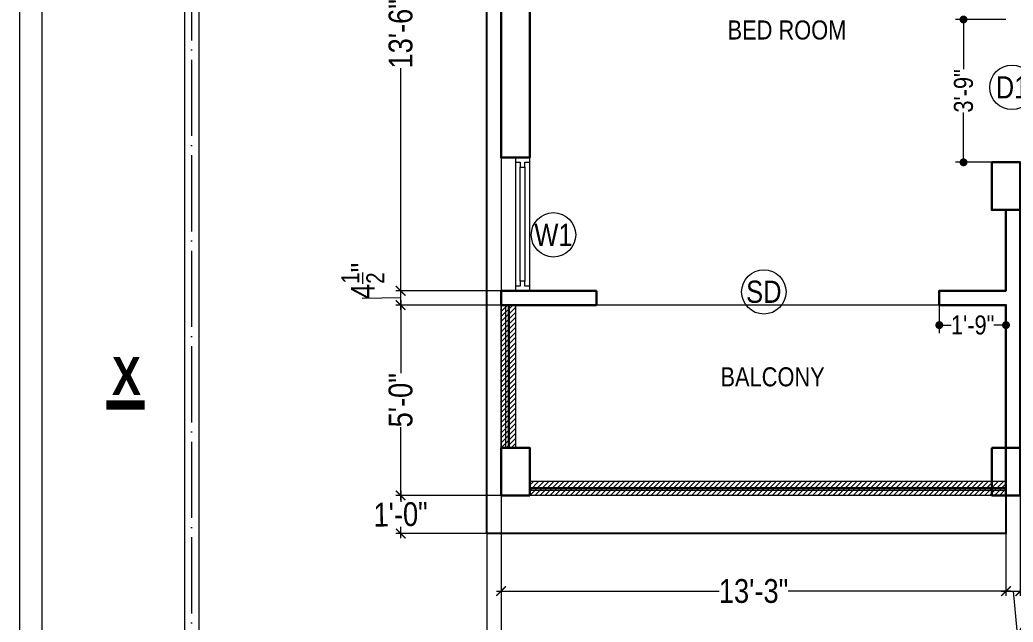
# Model space of a CAD drawing. Header units: millimetres. Extents: x 56222 to 3066687, y -650199 to -121287.
# Drawn here: x 152781.6 to 153094.4, y -173447.5 to -173257.7 of the extents above; entities that cross this region are included whole.
import ezdxf

# ---------------------------------------------------------------- set-up
doc = ezdxf.new("R2010")
doc.units = ezdxf.units.MM
doc.header["$MEASUREMENT"] = 0
doc.header["$PDMODE"] = 35
doc.linetypes.add('ACAD_ISO02W100', pattern=[15, 12, -3])
doc.linetypes.add('ACAD_ISO04W100', pattern=[30, 24, -3, 0, -3])
doc.layers.get('Defpoints').update_dxf_attribs({"color": 220})
for name, color, linetype, lineweight in [('COLUMN', 1, 'Continuous', 30), ('ELEVATION', 250, 'Continuous', 9), ('FIRST FLOOR', 7, 'Continuous', 9), ('FIRST FLOOR ( DIM )', 250, 'Continuous', 9), ('FIRST FLOOR ( DW_RAIL )', 7, 'Continuous', 9), ('FIRST FLOOR ( TEXT )', 7, 'Continuous', 9), ('FIRST FLOOR_( D - W & RAILING )', 251, 'Continuous', 9), ('FIRST FLOOR_( PLine )_', 251, 'Continuous', 30), ('GROUND FLOOR', 7, 'Continuous', 9), ('SECTION', 7, 'Continuous', 9), ('X_SHEET', 7, 'Continuous', 9)]:
    doc.layers.add(name, color=color, linetype=linetype, lineweight=lineweight)
doc.layers.add('XX~SLAB ( PLINE )', color=251, linetype='Continuous', plot=False)
doc.styles.add('Cn BT~6', font='swissc.ttf', dxfattribs={"height": 6})
doc.styles.add("Cn_BT_0'-0", font='swissc.ttf')
doc.styles.add('Cn_BT_7', font='swissc.ttf', dxfattribs={"height": 7})
doc.styles.add('Cn_BT_7½', font='swissc.ttf', dxfattribs={"height": 7.5})
doc.styles.add('KATHA', font='swissc.ttf')
doc.dimstyles.new('Cn BT~6', dxfattribs={"dimtxt": 0.18, "dimasz": 2.5, "dimexe": 2.5, "dimexo": 0, "dimgap": 0.09, "dimtad": 0, "dimdec": 3, "dimzin": 3, "dimdsep": 46, "dimlunit": 4, "dimtxsty": 'Cn BT~6', "dimblk": 'DOT', "dimcen": 0.09, "dimdle": 2, "dimclrd": 250, "dimclre": 250, "dimclrt": 5, "dimadec": 0, "dimazin": 0, "dimtfac": 0.75, "dimtdec": 3, "dimtofl": 0, "dimtmove": 0, "dimatfit": 3, "dimfxl": 1, "dimtolj": 1, "dimtzin": 0, "dimlwd": 15, "dimlwe": 15, "dimarcsym": 0})
doc.dimstyles.new('Cn_BT_7½', dxfattribs={"dimtxt": 9, "dimasz": 3, "dimexe": 1.5, "dimexo": 0, "dimgap": 0.09, "dimtad": 0, "dimdec": 3, "dimzin": 3, "dimdsep": 46, "dimlunit": 4, "dimtxsty": 'Cn_BT_7½', "dimblk": 'ARCHTICK', "dimcen": 0.09, "dimdle": 1.5, "dimclrd": 251, "dimclre": 251, "dimclrt": 14, "dimadec": 0, "dimazin": 0, "dimtfac": 0.75, "dimtdec": 3, "dimtofl": 0, "dimtmove": 0, "dimatfit": 3, "dimfxl": 0, "dimtolj": 1, "dimtzin": 0, "dimlwd": 15, "dimlwe": 15, "dimarcsym": 0})

# ---------------------------------------------------------------- blocks, each defined once
blk = doc.blocks.new('_ArchTick')
at = {"color": 0, "linetype": 'ByBlock', "const_width": 0.15}
blk.add_lwpolyline([(-0.5, -0.5), (0.5, 0.5)], dxfattribs=at)
blk = doc.blocks.new('*D104')
at = {"layer": 'Defpoints', "color": 0, "lineweight": 0, "transparency": 16777216}
for p in [(152933.16, -173407.61), (153092.16, -173407.61), (153092.16, -173437.78)]:
    blk.add_point(p, dxfattribs=at)
at = {"layer": 'FIRST FLOOR ( DIM )', "color": 251, "lineweight": 15, "transparency": 16777216}
for p, q in [((152933.16, -173407.61), (152933.16, -173439.28)), ((153092.16, -173407.61), (153092.16, -173439.28)), ((152931.66, -173437.78), (153001.8, -173437.78)), ((153093.66, -173437.78), (153023.52, -173437.78))]:
    blk.add_line(p, q, dxfattribs=at)
at = {"layer": 'FIRST FLOOR ( DIM )', "color": 251, "lineweight": 15, "transparency": 16777216, "xscale": 3, "yscale": 3, "zscale": 3, "rotation": 180}
blk.add_blockref('_ArchTick', (152933.16, -173437.78), dxfattribs=at)
at = {"layer": 'FIRST FLOOR ( DIM )', "color": 251, "lineweight": 15, "transparency": 16777216, "xscale": 3, "yscale": 3, "zscale": 3}
blk.add_blockref('_ArchTick', (153092.16, -173437.78), dxfattribs=at)
at = {"layer": 'FIRST FLOOR ( DIM )', "color": 14, "transparency": 16777216, "insert": (153012.66, -173437.78), "char_height": 7.5, "attachment_point": 5, "style": 'Cn_BT_7½'}
blk.add_mtext('\\A1;13\'-3"', dxfattribs=at)
blk = doc.blocks.new('*D103')
at = {"layer": 'Defpoints', "color": 0, "lineweight": 0, "transparency": 16777216}
for p in [(153092.16, -173407.61), (153096.66, -173407.61), (153096.66, -173437.78)]:
    blk.add_point(p, dxfattribs=at)
at = {"layer": 'FIRST FLOOR ( DIM )', "color": 251, "lineweight": 15, "transparency": 16777216}
for p, q in [((153092.16, -173407.61), (153092.16, -173439.28)), ((153096.66, -173407.61), (153096.66, -173439.28)), ((153090.66, -173437.78), (153098.16, -173437.78)), ((153094.41, -173437.78), (153095.56, -173450.14)), ((153095.56, -173450.14), (153095.74, -173450.14))]:
    blk.add_line(p, q, dxfattribs=at)
at = {"layer": 'FIRST FLOOR ( DIM )', "color": 251, "lineweight": 15, "transparency": 16777216, "xscale": 3, "yscale": 3, "zscale": 3, "rotation": 180}
blk.add_blockref('_ArchTick', (153092.16, -173437.78), dxfattribs=at)
at = {"layer": 'FIRST FLOOR ( DIM )', "color": 251, "lineweight": 15, "transparency": 16777216, "xscale": 3, "yscale": 3, "zscale": 3}
blk.add_blockref('_ArchTick', (153096.66, -173437.78), dxfattribs=at)
at = {"layer": 'FIRST FLOOR ( DIM )', "color": 14, "transparency": 16777216, "insert": (153101.11, -173450.14), "char_height": 7.5, "attachment_point": 5, "style": 'Cn_BT_7½'}
blk.add_mtext('\\A1;4{\\H0.75x;\\S1/2;}"', dxfattribs=at)
blk = doc.blocks.new('*D98')
at = {"layer": 'Defpoints', "color": 0, "lineweight": 0, "transparency": 16777216}
for p in [(152901.52, -173347.61), (152933.16, -173347.61), (152933.16, -173407.61)]:
    blk.add_point(p, dxfattribs=at)
at = {"layer": 'FIRST FLOOR ( DIM )', "color": 251, "lineweight": 15, "transparency": 16777216}
for p, q in [((152933.16, -173347.61), (152900.02, -173347.61)), ((152901.52, -173346.11), (152901.52, -173369.07)), ((152901.52, -173409.11), (152901.52, -173386.14)), ((152933.16, -173407.61), (152900.02, -173407.61))]:
    blk.add_line(p, q, dxfattribs=at)
at = {"layer": 'FIRST FLOOR ( DIM )', "color": 251, "lineweight": 15, "transparency": 16777216, "xscale": 3, "yscale": 3, "zscale": 3}
for p, rotation in [((152901.52, -173347.61), 90), ((152901.52, -173407.61), 270)]:
    blk.add_blockref('_ArchTick', p, dxfattribs=dict(at, rotation=rotation))
at = {"layer": 'FIRST FLOOR ( DIM )', "color": 14, "transparency": 16777216, "insert": (152901.52, -173377.61), "char_height": 7.5, "attachment_point": 5, "rotation": 90, "style": 'Cn_BT_7½'}
blk.add_mtext('\\A1;5\'-0"', dxfattribs=at)
blk = doc.blocks.new('*D97')
at = {"layer": 'Defpoints', "color": 0, "lineweight": 0, "transparency": 16777216}
for p in [(152942.16, -173181.11), (152901.52, -173343.11), (152933.16, -173343.11)]:
    blk.add_point(p, dxfattribs=at)
at = {"layer": 'FIRST FLOOR ( DIM )', "color": 251, "lineweight": 15, "transparency": 16777216}
for p, q in [((152901.52, -173179.61), (152901.52, -173251.24)), ((152942.16, -173181.11), (152900.02, -173181.11)), ((152901.52, -173344.61), (152901.52, -173272.97)), ((152933.16, -173343.11), (152900.02, -173343.11))]:
    blk.add_line(p, q, dxfattribs=at)
at = {"layer": 'FIRST FLOOR ( DIM )', "color": 251, "lineweight": 15, "transparency": 16777216, "xscale": 3, "yscale": 3, "zscale": 3}
for p, rotation in [((152901.52, -173181.11), 90), ((152901.52, -173343.11), 270)]:
    blk.add_blockref('_ArchTick', p, dxfattribs=dict(at, rotation=rotation))
at = {"layer": 'FIRST FLOOR ( DIM )', "color": 14, "transparency": 16777216, "insert": (152901.52, -173262.11), "char_height": 7.5, "attachment_point": 5, "rotation": 90, "style": 'Cn_BT_7½'}
blk.add_mtext('\\A1;13\'-6"', dxfattribs=at)
blk = doc.blocks.new('_Dot')
at = {"color": 0, "linetype": 'ByBlock', "lineweight": -2}
blk.add_line((-0.5, 0), (-1, 0), dxfattribs=at)
at = {"color": 0, "linetype": 'ByBlock', "const_width": 0.5}
blk.add_lwpolyline([(-0.25, 0, 1), (0.25, 0, 1)], format="xyb", close=True, dxfattribs=at)
blk = doc.blocks.new('*D93')
at = {"layer": 'Defpoints', "color": 0, "lineweight": 0, "transparency": 16777216}
for p in [(153071.16, -173347.61), (153092.16, -173347.61), (153092.16, -173353.92)]:
    blk.add_point(p, dxfattribs=at)
at = {"layer": 'ELEVATION', "color": 250, "lineweight": 15, "transparency": 16777216}
for p, q in [((153071.16, -173347.61), (153071.16, -173356.42)), ((153092.16, -173347.61), (153092.16, -173356.42)), ((153073.66, -173353.92), (153074.94, -173353.92)), ((153089.66, -173353.92), (153088.38, -173353.92))]:
    blk.add_line(p, q, dxfattribs=at)
at = {"layer": 'ELEVATION', "color": 250, "lineweight": 15, "transparency": 16777216, "xscale": 2.5, "yscale": 2.5, "zscale": 2.5, "rotation": 180}
blk.add_blockref('_Dot', (153071.16, -173353.92), dxfattribs=at)
at = {"layer": 'ELEVATION', "color": 250, "lineweight": 15, "transparency": 16777216, "xscale": 2.5, "yscale": 2.5, "zscale": 2.5}
blk.add_blockref('_Dot', (153092.16, -173353.92), dxfattribs=at)
at = {"layer": 'ELEVATION', "color": 5, "transparency": 16777216, "insert": (153081.66, -173353.92), "char_height": 6, "attachment_point": 5, "style": 'Cn BT~6'}
blk.add_mtext('\\A1;1\'-9"', dxfattribs=at)
blk = doc.blocks.new('*D92')
at = {"layer": 'Defpoints', "color": 0, "lineweight": 0, "transparency": 16777216}
for p in [(152901.52, -173343.11), (152933.16, -173343.11), (152933.16, -173347.61)]:
    blk.add_point(p, dxfattribs=at)
at = {"layer": 'FIRST FLOOR ( DIM )', "color": 251, "lineweight": 15, "transparency": 16777216}
for p, q in [((152901.52, -173349.11), (152901.52, -173341.61)), ((152889.57, -173345.52), (152889.57, -173345.34)), ((152901.52, -173345.36), (152889.57, -173345.52)), ((152933.16, -173343.11), (152900.02, -173343.11)), ((152933.16, -173347.61), (152900.02, -173347.61))]:
    blk.add_line(p, q, dxfattribs=at)
at = {"layer": 'FIRST FLOOR ( DIM )', "color": 251, "lineweight": 15, "transparency": 16777216, "xscale": 3, "yscale": 3, "zscale": 3}
for p, rotation in [((152901.52, -173343.11), 90), ((152901.52, -173347.61), 270)]:
    blk.add_blockref('_ArchTick', p, dxfattribs=dict(at, rotation=rotation))
at = {"layer": 'FIRST FLOOR ( DIM )', "color": 14, "transparency": 16777216, "insert": (152889.57, -173339.97), "char_height": 7.5, "attachment_point": 5, "rotation": 90, "style": 'Cn_BT_7½'}
blk.add_mtext('\\A1;4{\\H0.75x;\\S1/2;}"', dxfattribs=at)
blk = doc.blocks.new('*D79')
at = {"layer": 'Defpoints', "color": 0, "lineweight": 0, "transparency": 16777216}
for p in [(152933.16, -173407.61), (152901.52, -173419.61), (152928.66, -173419.61)]:
    blk.add_point(p, dxfattribs=at)
at = {"layer": 'FIRST FLOOR ( DIM )', "color": 251, "lineweight": 15, "transparency": 16777216}
for p, q in [((152933.16, -173407.61), (152900.02, -173407.61)), ((152901.52, -173406.11), (152901.52, -173409.66)), ((152901.52, -173421.11), (152901.52, -173417.55)), ((152928.66, -173419.61), (152900.02, -173419.61))]:
    blk.add_line(p, q, dxfattribs=at)
at = {"layer": 'FIRST FLOOR ( DIM )', "color": 251, "lineweight": 15, "transparency": 16777216, "xscale": 3, "yscale": 3, "zscale": 3}
for p, rotation in [((152901.52, -173407.61), 90), ((152901.52, -173419.61), 270)]:
    blk.add_blockref('_ArchTick', p, dxfattribs=dict(at, rotation=rotation))
at = {"layer": 'FIRST FLOOR ( DIM )', "color": 14, "transparency": 16777216, "insert": (152901.52, -173413.61), "char_height": 7.5, "attachment_point": 5, "rotation": 1, "style": 'Cn_BT_7½'}
blk.add_mtext('\\A1;1\'-0"', dxfattribs=at)
blk = doc.blocks.new('*D78')
at = {"layer": 'Defpoints', "color": 0, "lineweight": 0, "transparency": 16777216}
for p in [(152933.16, -173407.61), (152928.66, -173419.61), (152928.66, -173464.26)]:
    blk.add_point(p, dxfattribs=at)
at = {"layer": 'FIRST FLOOR ( DIM )', "color": 251, "lineweight": 15, "transparency": 16777216}
for p, q in [((152933.16, -173407.61), (152933.16, -173465.76)), ((152928.66, -173419.61), (152928.66, -173465.76)), ((152923.37, -173464.26), (152928.66, -173464.26)), ((152934.66, -173464.26), (152927.16, -173464.26))]:
    blk.add_line(p, q, dxfattribs=at)
at = {"layer": 'FIRST FLOOR ( DIM )', "color": 251, "lineweight": 15, "transparency": 16777216, "xscale": 3, "yscale": 3, "zscale": 3, "rotation": 180}
blk.add_blockref('_ArchTick', (152928.66, -173464.26), dxfattribs=at)
at = {"layer": 'FIRST FLOOR ( DIM )', "color": 251, "lineweight": 15, "transparency": 16777216, "xscale": 3, "yscale": 3, "zscale": 3}
blk.add_blockref('_ArchTick', (152933.16, -173464.26), dxfattribs=at)
at = {"layer": 'FIRST FLOOR ( DIM )', "color": 14, "transparency": 16777216, "insert": (152918, -173464.26), "char_height": 7.5, "attachment_point": 5, "style": 'Cn_BT_7½'}
blk.add_mtext('\\A1;4{\\H0.75x;\\S1/2;}"', dxfattribs=at)
blk = doc.blocks.new('*D77')
at = {"layer": 'Defpoints', "color": 0, "lineweight": 0, "transparency": 16777216}
for p in [(152933.16, -173419.61), (153333.66, -173419.61), (153333.66, -173464.26)]:
    blk.add_point(p, dxfattribs=at)
at = {"layer": 'FIRST FLOOR ( DIM )', "color": 251, "lineweight": 15, "transparency": 16777216}
for p, q in [((152933.16, -173419.61), (152933.16, -173465.76)), ((153333.66, -173419.61), (153333.66, -173465.76)), ((152931.66, -173464.26), (153120.7, -173464.26)), ((153335.16, -173464.26), (153146.12, -173464.26))]:
    blk.add_line(p, q, dxfattribs=at)
at = {"layer": 'FIRST FLOOR ( DIM )', "color": 251, "lineweight": 15, "transparency": 16777216, "xscale": 3, "yscale": 3, "zscale": 3, "rotation": 180}
blk.add_blockref('_ArchTick', (152933.16, -173464.26), dxfattribs=at)
at = {"layer": 'FIRST FLOOR ( DIM )', "color": 251, "lineweight": 15, "transparency": 16777216, "xscale": 3, "yscale": 3, "zscale": 3}
blk.add_blockref('_ArchTick', (153333.66, -173464.26), dxfattribs=at)
at = {"layer": 'FIRST FLOOR ( DIM )', "color": 14, "transparency": 16777216, "insert": (153133.41, -173464.26), "char_height": 7.5, "attachment_point": 5, "style": 'Cn_BT_7½'}
blk.add_mtext('\\A1;33\'-4{\\H0.75x;\\S1/2;}"', dxfattribs=at)
blk = doc.blocks.new('*D72')
at = {"layer": 'Defpoints', "color": 0, "lineweight": 0, "transparency": 16777216}
for p in [(153092.16, -173257.61), (153078.79, -173302.61), (153092.16, -173302.61)]:
    blk.add_point(p, dxfattribs=at)
at = {"layer": 'ELEVATION', "color": 250, "lineweight": 15, "transparency": 16777216}
for p, q in [((153092.16, -173257.61), (153076.29, -173257.61)), ((153078.79, -173260.11), (153078.79, -173273.25)), ((153078.79, -173300.11), (153078.79, -173286.96)), ((153092.16, -173302.61), (153076.29, -173302.61))]:
    blk.add_line(p, q, dxfattribs=at)
at = {"layer": 'ELEVATION', "color": 250, "lineweight": 15, "transparency": 16777216, "xscale": 2.5, "yscale": 2.5, "zscale": 2.5}
for p, rotation in [((153078.79, -173257.61), 90), ((153078.79, -173302.61), 270)]:
    blk.add_blockref('_Dot', p, dxfattribs=dict(at, rotation=rotation))
at = {"layer": 'ELEVATION', "color": 5, "transparency": 16777216, "insert": (153078.79, -173280.11), "char_height": 6, "attachment_point": 5, "rotation": 90, "style": 'Cn BT~6'}
blk.add_mtext('\\A1;3\'-9"', dxfattribs=at)

msp = doc.modelspace()

# ---------------------------------------------------------------- hatches: boundary and pattern name
at = {"layer": 'FIRST FLOOR'}
h = msp.add_hatch(dxfattribs=at)
h.set_pattern_fill('ANSI31', color=251, scale=9, style=0)
h.set_pattern_definition([(45, (152933.1631, -173392.605), (-0.795495, 0.795495), [])])
h.paths.add_polyline_path([(152937.6631, -173392.605), (152933.1631, -173392.605), (152933.1631, -173347.605), (152937.6631, -173347.605)])
h = msp.add_hatch(dxfattribs=at)
h.set_pattern_fill('ANSI31', color=251, scale=9, style=0)
h.set_pattern_definition([(45, (152942.1631, -173407.605), (-0.795495, 0.795495), [])])
h.paths.add_polyline_path([(152942.1631, -173403.105), (153092.1631, -173403.105), (153092.1631, -173407.605), (152942.1631, -173407.605)])

# ---------------------------------------------------------------- linework, layer by layer
at = {"layer": 'COLUMN'}
for points in [[(153087.6631, -173302.605), (153096.6631, -173302.605), (153096.6631, -173317.605), (153087.6631, -173317.605)], [(152933.1631, -173392.605), (152942.1631, -173392.605), (152942.1631, -173407.605), (152933.1631, -173407.605)], [(153087.6631, -173392.605), (153096.6631, -173392.605), (153096.6631, -173407.605), (153087.6631, -173407.605)]]:
    msp.add_lwpolyline(points, close=True, dxfattribs=at)
at = {"layer": 'FIRST FLOOR'}
for p, q in [((152933.1631, -173097.105), (152933.1631, -173407.605)), ((152942.1631, -173343.105), (152942.1631, -173181.105)), ((152933.1631, -173301.105), (152942.1631, -173301.105)), ((153092.1631, -173343.105), (153092.1631, -173317.605)), ((153096.6631, -173317.605), (153092.1631, -173317.605)), ((152963.1631, -173343.105), (152933.1631, -173343.105)), ((152963.1631, -173343.105), (152963.1631, -173347.605)), ((153092.1631, -173343.105), (153071.1631, -173343.105)), ((153071.1631, -173343.105), (153071.1631, -173347.605)), ((153092.1631, -173347.605), (152933.1631, -173347.605)), ((153092.1631, -173407.605), (153092.1631, -173347.605)), ((153333.6631, -173407.605), (152933.1631, -173407.605))]:
    msp.add_line(p, q, dxfattribs=at)
at = {"layer": 'FIRST FLOOR', "ltscale": 0.7}
msp.add_lwpolyline([(153092.1631, -173407.605), (153092.1631, -173419.605), (152928.6631, -173419.605), (152928.6631, -173097.105), (152933.1631, -173097.105)], dxfattribs=at)
at = {"layer": 'FIRST FLOOR'}
for points in [[(152937.6631, -173392.605), (152933.1631, -173392.605), (152933.1631, -173347.605), (152937.6631, -173347.605)], [(152942.1631, -173403.105), (153092.1631, -173403.105), (153092.1631, -173407.605), (152942.1631, -173407.605)]]:
    msp.add_lwpolyline(points, close=True, dxfattribs=at)
at = {"layer": 'FIRST FLOOR', "color": 1, "linetype": 'ACAD_ISO02W100', "ltscale": 0.7}
msp.add_lwpolyline([(153092.1631, -173407.605), (152933.1631, -173407.605), (152933.1631, -173347.605)], dxfattribs=at)
at = {"layer": 'FIRST FLOOR ( DIM )', "color": 5}
for centre in [(153094.0602, -173278.9919), (152949.6347, -173325.4689), (153015.8896, -173343.4552)]:
    msp.add_circle(centre, 7, dxfattribs=at)
at = {"layer": 'FIRST FLOOR ( DW_RAIL )'}
msp.add_lwpolyline([(152937.6631, -173301.105), (152937.6631, -173302.605), (152939.1631, -173302.605), (152939.1631, -173304.105), (152940.6631, -173304.105), (152940.6631, -173340.105), (152939.1631, -173340.105), (152939.1631, -173341.605), (152937.6631, -173341.605), (152937.6631, -173343.105), (152942.1631, -173343.105), (152942.1631, -173341.605), (152940.6631, -173341.605), (152940.6631, -173340.105), (152939.1631, -173340.105), (152939.1631, -173304.105), (152940.6631, -173304.105), (152940.6631, -173302.605), (152942.1631, -173302.605), (152942.1631, -173301.105), (152937.6631, -173301.105), (152937.6631, -173343.105), (152942.1631, -173343.105), (152942.1631, -173301.105)], close=True, dxfattribs=at)
at = {"layer": 'FIRST FLOOR_( D - W & RAILING )', "color": 32}
for points in [[(152934.6631, -173347.605), (152935.6631, -173347.605), (152935.6631, -173392.605), (152934.6631, -173392.605), (152934.6631, -173347.605), (152935.3631, -173347.605), (152935.3631, -173392.605), (152934.6631, -173392.605)], [(152942.1631, -173406.105), (152942.1631, -173405.105), (153092.1631, -173405.105), (153092.1631, -173406.105), (152942.1631, -173406.105), (152942.1631, -173405.405), (153092.1631, -173405.405), (153092.1631, -173406.105)]]:
    msp.add_lwpolyline(points, close=True, dxfattribs=at)
at = {"layer": 'FIRST FLOOR_( PLine )_'}
for points in [[(152942.1631, -173223.105), (152933.1631, -173223.105), (152933.1631, -173301.105), (152942.1631, -173301.105)], [(153096.6631, -173317.605), (153092.1631, -173317.605), (153092.1631, -173343.105), (153071.1631, -173343.105), (153071.1631, -173347.605), (153092.1631, -173347.605), (153092.1631, -173407.605), (153096.6631, -173407.605)], [(152963.1631, -173343.105), (152933.1631, -173343.105), (152933.1631, -173347.605), (152963.1631, -173347.605)]]:
    msp.add_lwpolyline(points, close=True, dxfattribs=at)
at = {"layer": 'GROUND FLOOR'}
for p, q in [((152833.4131, -173057.355), (152833.4131, -173524.355)), ((152837.9131, -173061.855), (152837.9131, -173519.855))]:
    msp.add_line(p, q, dxfattribs=at)
at = {"layer": 'GROUND FLOOR', "color": 1, "linetype": 'ACAD_ISO04W100'}
msp.add_lwpolyline([(153333.6631, -173059.605), (152835.6631, -173059.605), (152835.6631, -173522.105), (153333.6631, -173522.105)], dxfattribs=at)
at = {"layer": 'SECTION', "color": 5}
msp.add_lwpolyline([(152814.8356, -173377.605, 12, 12, 0), (152814.8356, -173380.605, 0, 0, 0), (153407.8069, -173380.605, 12, 12, 0), (153407.8069, -173377.605, 12, 12, 0)], format="xyseb", dxfattribs=at)
at = {"layer": 'X_SHEET'}
for points in [[(153548.7248, -173551.9889), (152781.5764, -173551.9889), (152781.5764, -173017.0561), (153548.7248, -173017.0561)], [(153541.7248, -173544.9889), (152788.5764, -173544.9889), (152788.5764, -173024.0561), (153541.7248, -173024.0561)]]:
    msp.add_lwpolyline(points, close=True, dxfattribs=at)
at = {"layer": 'XX~SLAB ( PLINE )'}
msp.add_lwpolyline([(152928.6631, -173097.105), (153333.6631, -173097.105), (153333.6631, -173407.605), (153324.6631, -173407.605), (153304.8584, -173407.605), (153264.5213, -173407.605), (153239.1631, -173407.605), (153092.1631, -173407.605), (153092.1631, -173419.605), (152928.6631, -173419.605)], close=True, dxfattribs=at)

# ---------------------------------------------------------------- texts
at = {"layer": 'FIRST FLOOR ( DIM )', "color": 5, "char_height": 7, "attachment_point": 5, "style": 'Cn_BT_7'}
for s, insert in [('D1', (153094.0602, -173278.9919)), ('W1', (152949.6347, -173325.4689)), ('SD', (153015.8896, -173343.4552))]:
    msp.add_mtext(s, dxfattribs=dict(at, insert=insert))
at = {"layer": 'FIRST FLOOR ( TEXT )', "char_height": 6, "attachment_point": 5, "style": 'KATHA'}
for s, insert in [('BED ROOM', (153023.1723, -173260.9512)), ('BALCONY', (153018.6515, -173370.2705))]:
    msp.add_mtext(s, dxfattribs=dict(at, insert=insert))
at = {"layer": 'SECTION', "color": 5, "insert": (152810.5593, -173375.9663), "char_height": 12, "attachment_point": 7, "line_spacing_factor": 1.157143, "style": "Cn_BT_0'-0"}
msp.add_mtext('{\\fSwis721 Cn BT|b1|i0|c0|p34;X}', dxfattribs=at)

# ---------------------------------------------------------------- dimensions: what is measured, and where the dimension line sits
at = {"layer": 'ELEVATION'}
dim = msp.add_linear_dim(base=(153078.7888, -173302.605), p1=(153092.1631, -173257.605), p2=(153092.1631, -173302.605), angle=90, dimstyle='Cn BT~6', dxfattribs=at)
dim.commit()
dim.dimension.update_dxf_attribs({"geometry": '*D72', "text_midpoint": (153078.7888, -173280.105)})
dim = msp.add_linear_dim(base=(153092.1631, -173353.9173), p1=(153071.1631, -173347.605), p2=(153092.1631, -173347.605), dimstyle='Cn BT~6', dxfattribs=at)
dim.commit()
dim.dimension.update_dxf_attribs({"geometry": '*D93', "text_midpoint": (153081.6631, -173353.9173)})
at = {"layer": 'FIRST FLOOR ( DIM )'}
for base, p1, p2, picture, middle in [((152901.5222, -173343.105), (152942.1631, -173181.105), (152933.1631, -173343.105), '*D97', (152901.5222, -173262.105)), ((152901.5222, -173347.605), (152933.1631, -173407.605), (152933.1631, -173347.605), '*D98', (152901.5222, -173377.605))]:
    dim = msp.add_linear_dim(base=base, p1=p1, p2=p2, angle=90, dimstyle='Cn_BT_7½', dxfattribs=at)
    dim.commit()
    dim.dimension.update_dxf_attribs({"geometry": picture, "text_midpoint": middle})
dim = msp.add_linear_dim(base=(152901.5222, -173343.105), p1=(152933.1631, -173347.605), p2=(152933.1631, -173343.105), angle=90, dimstyle='Cn_BT_7½', override={"dimtmove": 1}, dxfattribs=at)
dim.commit()
dim.dimension.update_dxf_attribs({"geometry": '*D92', "text_midpoint": (152889.5715, -173345.2532), "dimtype": 160})
dim = msp.add_linear_dim(base=(152901.5222, -173419.605), p1=(152933.1631, -173407.605), p2=(152928.6631, -173419.605), angle=90, dimstyle='Cn_BT_7½', override={"dimtmove": 1}, dxfattribs=at)
dim.commit()
dim.dimension.update_dxf_attribs({"geometry": '*D79', "text_midpoint": (152901.5222, -173413.605), "text_rotation": 1})
for base, p1, p2, picture, middle in [((152928.6631, -173464.2616), (152933.1631, -173407.605), (152928.6631, -173419.605), '*D78', (152918.0023, -173457.8401)), ((153096.6631, -173437.7775), (153092.1631, -173407.605), (153096.6631, -173407.605), '*D103', (153095.829, -173450.1445))]:
    dim = msp.add_linear_dim(base=base, p1=p1, p2=p2, dimstyle='Cn_BT_7½', override={"dimtmove": 1}, dxfattribs=at)
    dim.commit()
    dim.dimension.update_dxf_attribs({"geometry": picture, "text_midpoint": middle, "dimtype": 160})
for base, p1, p2, picture, middle in [((153092.1631, -173437.7775), (152933.1631, -173407.605), (153092.1631, -173407.605), '*D104', (153012.6631, -173437.7775)), ((153333.6631, -173464.2616), (152933.1631, -173419.605), (153333.6631, -173419.605), '*D77', (153133.4131, -173464.2616))]:
    dim = msp.add_linear_dim(base=base, p1=p1, p2=p2, dimstyle='Cn_BT_7½', dxfattribs=at)
    dim.commit()
    dim.dimension.update_dxf_attribs({"geometry": picture, "text_midpoint": middle})

doc.saveas('drawing.dxf')
